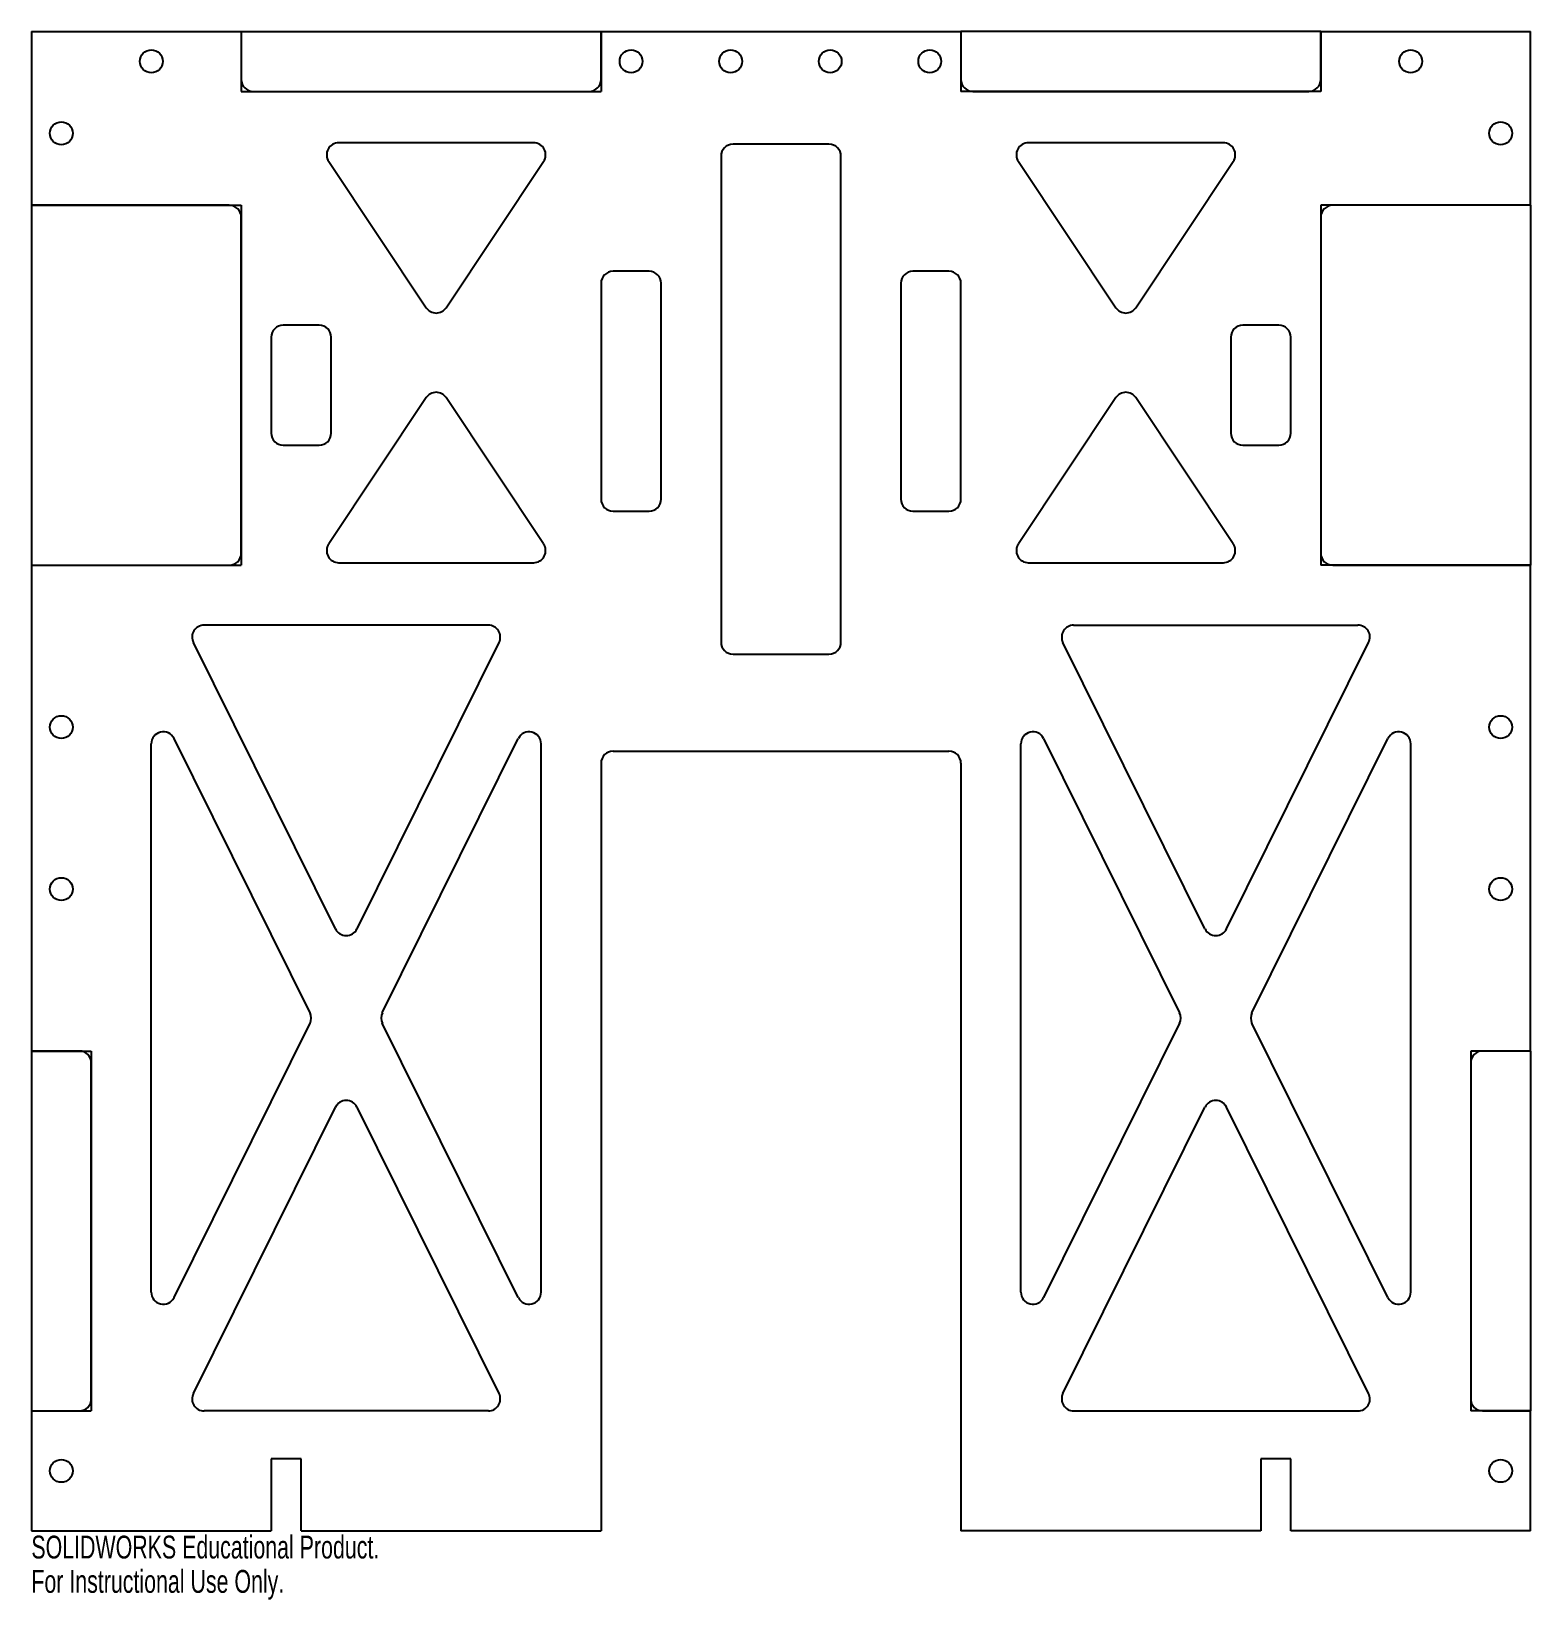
# Model space of a CAD drawing. Header units: inches. Extents: x -6.2 to 6.2, y -10.1 to 3.
import ezdxf

# ---------------------------------------------------------------- set-up
doc = ezdxf.new("R2010")
doc.units = ezdxf.units.IN
doc.header["$MEASUREMENT"] = 0
doc.styles.add('SLDTEXTSTYLE0', font='TXT', dxfattribs={"width": 0.7})

msp = doc.modelspace()

# ---------------------------------------------------------------- linework, layer by layer
at = {"color": 7, "linetype": 'Continuous', "lineweight": 25}
for p, q in [((-6.25, 3), (-6.25, 1.55)), ((-6.25, 3), (-4.5, 3)), ((-4.5, 3), (-4.5, 2.6)), ((-1.5, 2.6), (-1.5, 3)), ((-1.5, 3), (1.5, 3)), ((1.5, 3), (1.5, 2.6)), ((4.5, 2.6), (4.5, 3)), ((4.5, 3), (6.25, 3)), ((6.25, 1.55), (6.25, 3)), ((-4.4, 2.5), (-1.6, 2.5)), ((1.6, 2.5), (4.4, 2.5)), ((-2.062, 2.071), (-3.688, 2.071)), ((0.4, 2.059), (-0.4, 2.059)), ((3.688, 2.071), (2.062, 2.071)), ((-3.771, 1.916), (-2.958, 0.696)), ((-2.792, 0.696), (-1.979, 1.916)), ((-0.5, 1.959), (-0.5, -2.091)), ((0.5, -2.091), (0.5, 1.959)), ((1.979, 1.916), (2.792, 0.696)), ((2.958, 0.696), (3.771, 1.916)), ((-4.6, 1.55), (-6.25, 1.55)), ((-4.5, -1.35), (-4.5, 1.45)), ((4.5, 1.45), (4.5, -1.35)), ((6.25, 1.55), (4.6, 1.55)), ((-1.1, 1), (-1.4, 1)), ((1.4, 1), (1.1, 1)), ((-1.5, 0.9), (-1.5, -0.9)), ((-1, -0.9), (-1, 0.9)), ((1, 0.9), (1, -0.9)), ((1.5, -0.9), (1.5, 0.9)), ((-3.85, 0.55), (-4.15, 0.55)), ((4.15, 0.55), (3.85, 0.55)), ((-4.25, 0.45), (-4.25, -0.35)), ((-3.75, -0.35), (-3.75, 0.45)), ((3.75, 0.45), (3.75, -0.35)), ((4.25, -0.35), (4.25, 0.45)), ((-2.958, -0.053), (-3.771, -1.273)), ((-1.979, -1.273), (-2.792, -0.053)), ((2.792, -0.053), (1.979, -1.273)), ((3.771, -1.273), (2.958, -0.053)), ((-4.15, -0.45), (-3.85, -0.45)), ((3.85, -0.45), (4.15, -0.45)), ((-1.4, -1), (-1.1, -1)), ((1.1, -1), (1.4, -1)), ((-3.688, -1.429), (-2.062, -1.429)), ((2.062, -1.429), (3.688, -1.429)), ((-6.25, -1.45), (-6.25, -5.5)), ((-6.25, -1.45), (-4.6, -1.45)), ((4.6, -1.45), (6.25, -1.45)), ((6.25, -5.5), (6.25, -1.45)), ((-2.44, -1.95), (-4.81, -1.95)), ((2.44, -1.95), (4.81, -1.95)), ((-3.715, -4.482), (-4.899, -2.094)), ((-3.535, -4.482), (-2.351, -2.094)), ((-0.4, -2.191), (0.4, -2.191)), ((3.535, -4.482), (2.351, -2.094)), ((3.715, -4.482), (4.899, -2.094)), ((-5.25, -7.511), (-5.25, -2.939)), ((-3.926, -5.181), (-5.06, -2.895)), ((-3.324, -5.181), (-2.19, -2.895)), ((-2, -7.511), (-2, -2.939)), ((-1.4, -3), (1.4, -3)), ((2, -7.511), (2, -2.939)), ((3.324, -5.181), (2.19, -2.895)), ((3.926, -5.181), (5.06, -2.895)), ((5.25, -7.511), (5.25, -2.939)), ((-1.5, -3.1), (-1.5, -9.5)), ((1.5, -3.1), (1.5, -9.5)), ((-5.06, -7.555), (-3.926, -5.269)), ((-2.19, -7.555), (-3.324, -5.269)), ((2.19, -7.555), (3.324, -5.269)), ((5.06, -7.555), (3.926, -5.269)), ((-5.85, -5.5), (-6.25, -5.5)), ((-5.75, -8.4), (-5.75, -5.6)), ((5.75, -5.6), (5.75, -8.4)), ((6.25, -5.5), (5.85, -5.5)), ((-4.899, -8.356), (-3.715, -5.968)), ((-2.351, -8.356), (-3.535, -5.968)), ((2.351, -8.356), (3.535, -5.968)), ((4.899, -8.356), (3.715, -5.968)), ((-6.25, -8.5), (-6.25, -9.5)), ((-6.25, -8.5), (-5.85, -8.5)), ((-2.44, -8.5), (-4.81, -8.5)), ((2.44, -8.5), (4.81, -8.5)), ((5.85, -8.5), (6.25, -8.5)), ((6.25, -9.5), (6.25, -8.5)), ((-4, -8.9), (-4.25, -8.9)), ((-4.25, -8.9), (-4.25, -9.5)), ((-4, -9.5), (-4, -8.9)), ((4.25, -8.9), (4, -8.9)), ((4, -8.9), (4, -9.5)), ((4.25, -9.5), (4.25, -8.9)), ((-6.25, -9.5), (-4.25, -9.5)), ((-4, -9.5), (-1.5, -9.5)), ((4, -9.5), (1.5, -9.5)), ((6.25, -9.5), (4.25, -9.5))]:
    msp.add_line(p, q, dxfattribs=at)
at = {"color": 7, "linetype": 'Continuous'}
for p, q in [((-4.5, 3), (-1.5, 3)), ((-4.5, 3), (-4.5, 2.5)), ((-1.5, 3), (-1.5, 2.5)), ((4.5, 3), (1.5, 3)), ((1.5, 3), (1.5, 2.5)), ((4.5, 3), (4.5, 2.5)), ((-4.5, 2.5), (-1.5, 2.5)), ((4.5, 2.5), (1.5, 2.5)), ((-6.25, 1.55), (-4.5, 1.55)), ((-6.25, 1.55), (-6.25, -1.45)), ((-4.5, 1.55), (-4.5, -1.45)), ((6.25, 1.55), (4.5, 1.55)), ((4.5, 1.55), (4.5, -1.45)), ((6.25, 1.55), (6.25, -1.45)), ((-6.25, -1.45), (-4.5, -1.45)), ((6.25, -1.45), (4.5, -1.45)), ((-6.25, -5.5), (-5.75, -5.5)), ((-6.25, -5.5), (-6.25, -8.5)), ((-5.75, -5.5), (-5.75, -8.5)), ((6.25, -5.5), (5.75, -5.5)), ((5.75, -5.5), (5.75, -8.5)), ((6.25, -5.5), (6.25, -8.5)), ((-6.25, -8.5), (-5.75, -8.5)), ((6.25, -8.5), (5.75, -8.5))]:
    msp.add_line(p, q, dxfattribs=at)
at = {"color": 7, "linetype": 'Continuous', "lineweight": 25}
for centre in [(-5.25, 2.75), (-1.25, 2.75), (-0.42, 2.75), (0.41, 2.75), (1.24, 2.75), (5.25, 2.75), (-6, 2.15), (6, 2.15), (-6, -2.8), (6, -2.8), (-6, -4.15), (6, -4.15), (-6, -9), (6, -9)]:
    msp.add_circle(centre, 0.095, dxfattribs=at)
for centre, start, end in [((-4.4, 2.6), 180, 270), ((-1.6, 2.6), 270, 0), ((1.6, 2.6), 180, 270), ((4.4, 2.6), 270, 0), ((-3.688, 1.971), 90, 213.6901), ((-2.062, 1.971), 326.3099, 90), ((-0.4, 1.959), 90, 180), ((0.4, 1.959), 0, 90), ((2.062, 1.971), 90, 213.6901), ((3.688, 1.971), 326.3099, 90), ((-4.6, 1.45), 0, 90), ((4.6, 1.45), 90, 180), ((-1.4, 0.9), 90, 180), ((-1.1, 0.9), 0, 90), ((1.1, 0.9), 90, 180), ((1.4, 0.9), 0, 90), ((-2.875, 0.752), 213.6901, 326.3099), ((2.875, 0.752), 213.6901, 326.3099), ((-4.15, 0.45), 90, 180), ((-3.85, 0.45), 0, 90), ((3.85, 0.45), 90, 180), ((4.15, 0.45), 0, 90), ((-2.875, -0.109), 33.6901, 146.3099), ((2.875, -0.109), 33.6901, 146.3099), ((-4.15, -0.35), 180, 270), ((-3.85, -0.35), 270, 0), ((3.85, -0.35), 180, 270), ((4.15, -0.35), 270, 0), ((-1.4, -0.9), 180, 270), ((-1.1, -0.9), 270, 0), ((1.1, -0.9), 180, 270), ((1.4, -0.9), 270, 0), ((-3.688, -1.329), 146.3099, 270), ((-2.062, -1.329), 270, 33.6901), ((2.062, -1.329), 146.3099, 270), ((3.688, -1.329), 270, 33.6901), ((-4.6, -1.35), 270, 0), ((4.6, -1.35), 180, 270), ((-4.81, -2.05), 90, 206.3898), ((-2.44, -2.05), 333.6102, 90), ((2.44, -2.05), 90, 206.3898), ((4.81, -2.05), 333.6102, 90), ((-0.4, -2.091), 180, 270), ((0.4, -2.091), 270, 0), ((-5.15, -2.939), 26.3898, 180), ((-2.1, -2.939), 0, 153.6102), ((2.1, -2.939), 26.3898, 180), ((5.15, -2.939), 0, 153.6102), ((-1.4, -3.1), 90, 180), ((1.4, -3.1), 0, 90), ((-3.625, -4.438), 206.3898, 333.6102), ((3.625, -4.438), 206.3898, 333.6102), ((-4.016, -5.225), 333.6102, 26.3898), ((-3.234, -5.225), 153.6102, 206.3898), ((3.234, -5.225), 333.6102, 26.3898), ((4.016, -5.225), 153.6102, 206.3898), ((-5.85, -5.6), 0, 90), ((5.85, -5.6), 90, 180), ((-3.625, -6.012), 26.3898, 153.6102), ((3.625, -6.012), 26.3898, 153.6102), ((-5.15, -7.511), 180, 333.6102), ((-2.1, -7.511), 206.3898, 0), ((2.1, -7.511), 180, 333.6102), ((5.15, -7.511), 206.3898, 0), ((-4.81, -8.4), 153.6102, 270), ((-2.44, -8.4), 270, 26.3898), ((2.44, -8.4), 153.6102, 270), ((4.81, -8.4), 270, 26.3898), ((-5.85, -8.4), 270, 0), ((5.85, -8.4), 180, 270)]:
    msp.add_arc(centre, 0.1, start, end, dxfattribs=at)

# ---------------------------------------------------------------- texts
at = {"color": 7, "linetype": 'Continuous', "char_height": 0.1903, "attachment_point": 1, "style": 'SLDTEXTSTYLE0'}
for s, insert in [('SOLIDWORKS Educational Product.', (-6.25, -9.54)), ('For Instructional Use Only.', (-6.25, -9.826))]:
    msp.add_mtext(s, dxfattribs=dict(at, insert=insert))

doc.saveas('drawing.dxf')
